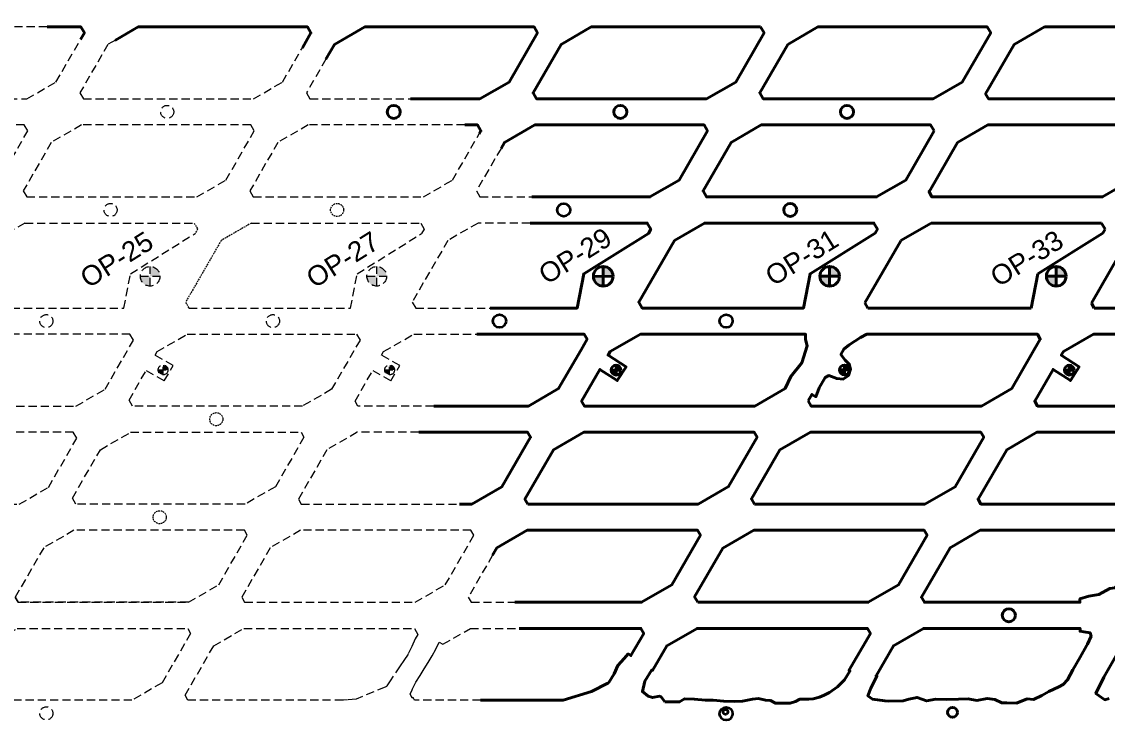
# Model space of a CAD drawing. Header units: millimetres. Extents: x -28 to 1943, y -5245 to 2752.
# Drawn here: x 1274.8 to 1440.7, y 287.7 to 394.5 of the extents above; entities that cross this region are included whole.
import ezdxf

# ---------------------------------------------------------------- set-up
doc = ezdxf.new("R2010")
doc.units = ezdxf.units.MM
doc.linetypes.add('RAYITAS', pattern=[0.375, 0.25, -0.125])
doc.styles.add('DG-T1-473 TO 560$0$Standard', font='arial.ttf')

msp = doc.modelspace()

# ---------------------------------------------------------------- hatches: boundary and pattern name
at = {"linetype": 'RAYITAS', "lineweight": 13, "ltscale": 5}
h = msp.add_hatch(color=251, dxfattribs=at)
h.paths.add_polyline_path([(1295.902, 355.602, 0.4142136), (1294.402, 357.102), (1294.402, 355.602)])
h.paths.add_polyline_path([(1294.402, 355.602), (1292.902, 355.602, 0.4142136), (1294.402, 354.102)])
h = msp.add_hatch(color=251, dxfattribs=at)
h.paths.add_polyline_path([(1330.543, 355.602, 0.4142136), (1329.043, 357.102), (1329.043, 355.602)])
h.paths.add_polyline_path([(1329.043, 355.602), (1327.543, 355.602, 0.4142136), (1329.043, 354.102)])
at = {"linetype": 'Continuous', "lineweight": 40}
h = msp.add_hatch(color=7, dxfattribs=at)
h.paths.add_polyline_path([(1365.173, 355.602, 0.4142136), (1363.673, 357.102), (1363.673, 355.602)])
h.paths.add_polyline_path([(1363.673, 355.602), (1362.173, 355.602, 0.4142136), (1363.673, 354.102)])
h = msp.add_hatch(color=7, dxfattribs=at)
h.paths.add_polyline_path([(1399.791, 355.601, 0.4142136), (1398.291, 357.101), (1398.291, 355.601)])
h.paths.add_polyline_path([(1398.291, 355.601), (1396.791, 355.601, 0.4142136), (1398.291, 354.101)])
h = msp.add_hatch(color=7, dxfattribs=at)
h.paths.add_polyline_path([(1434.432, 355.601, 0.4142136), (1432.932, 357.101), (1432.932, 355.601)])
h.paths.add_polyline_path([(1432.932, 355.601), (1431.432, 355.601, 0.4142136), (1432.932, 354.101)])
at = {"linetype": 'RAYITAS', "lineweight": 13, "ltscale": 5}
h = msp.add_hatch(color=251, dxfattribs=at)
h.paths.add_polyline_path([(1297.126, 341.279, 0.4142136), (1296.376, 342.029), (1296.376, 341.279)])
h.paths.add_polyline_path([(1295.626, 341.279, 0.4142136), (1296.376, 340.529), (1296.376, 341.279)])
h = msp.add_hatch(color=251, dxfattribs=at)
h.paths.add_polyline_path([(1331.767, 341.279, 0.4142136), (1331.017, 342.029), (1331.017, 341.279)])
h.paths.add_polyline_path([(1330.267, 341.279, 0.4142136), (1331.017, 340.529), (1331.017, 341.279)])
at = {"lineweight": 40}
h = msp.add_hatch(color=7, dxfattribs=at)
h.paths.add_polyline_path([(1366.389, 341.248, 0.4142136), (1365.639, 341.998), (1365.639, 341.248)])
h.paths.add_polyline_path([(1364.889, 341.248, 0.4142136), (1365.639, 340.498), (1365.639, 341.248)])
h = msp.add_hatch(color=7, dxfattribs=at)
h.paths.add_polyline_path([(1401.303, 341.277, 0.4142136), (1400.553, 342.027), (1400.553, 341.277)])
h.paths.add_polyline_path([(1399.803, 341.277, 0.4142136), (1400.553, 340.527), (1400.553, 341.277)])
h = msp.add_hatch(color=7, dxfattribs=at)
h.paths.add_polyline_path([(1435.671, 341.248, 0.4142136), (1434.921, 341.998), (1434.921, 341.248)])
h.paths.add_polyline_path([(1434.171, 341.248, 0.4142136), (1434.921, 340.498), (1434.921, 341.248)])

# ---------------------------------------------------------------- linework, layer by layer
at = {"color": 7, "linetype": 'Continuous', "lineweight": 40}
for p, q in [((1413.579, 368.664), (1413.527, 368.574)), ((1413.579, 368.664), (1413.527, 368.574)), ((1413.812, 363.748), (1409.191, 361.08)), ((1413.812, 363.748), (1409.191, 361.08)), ((1413.812, 363.748), (1439.872, 363.748)), ((1413.812, 363.748), (1439.872, 363.748)), ((1439.872, 363.748), (1440.406, 362.824)), ((1439.872, 363.748), (1440.406, 362.824)), ((1430.124, 355.997), (1440.045, 362.199)), ((1430.124, 355.997), (1440.045, 362.199)), ((1440.406, 362.824), (1440.045, 362.199)), ((1440.406, 362.824), (1440.045, 362.199)), ((1409.167, 361.038), (1403.66, 351.522)), ((1409.167, 361.038), (1403.66, 351.522)), ((1443.832, 361.08), (1438.307, 351.511)), ((1443.832, 361.08), (1438.307, 351.511)), ((1363.673, 354.102), (1363.673, 357.102)), ((1363.673, 354.102), (1363.673, 357.102)), ((1398.291, 354.101), (1398.291, 357.101)), ((1398.291, 354.101), (1398.291, 357.101)), ((1432.932, 354.101), (1432.932, 357.101)), ((1432.932, 354.101), (1432.932, 357.101)), ((1396.791, 355.601), (1399.791, 355.601)), ((1396.791, 355.601), (1399.791, 355.601)), ((1429.104, 350.748), (1430.124, 355.997)), ((1429.104, 350.748), (1430.124, 355.997)), ((1431.432, 355.601), (1434.432, 355.601)), ((1431.432, 355.601), (1434.432, 355.601)), ((1404.107, 350.748), (1403.66, 351.522)), ((1404.107, 350.748), (1403.66, 351.522)), ((1429.104, 350.748), (1404.107, 350.748)), ((1429.104, 350.748), (1404.107, 350.748)), ((1438.748, 350.748), (1438.307, 351.511)), ((1438.748, 350.748), (1438.307, 351.511)), ((1438.748, 350.748), (1463.599, 350.748)), ((1438.748, 350.748), (1463.599, 350.748))]:
    msp.add_line(p, q, dxfattribs=at)
at = {"color": 7, "linetype": 'RAYITAS', "lineweight": 13, "ltscale": 5}
for p, q in [((1275.248, 363.748), (1270.627, 361.08)), ((1275.248, 363.748), (1270.627, 361.08)), ((1275.248, 363.748), (1301.132, 363.748)), ((1275.248, 363.748), (1301.132, 363.748)), ((1309.889, 363.748), (1335.773, 363.748)), ((1309.889, 363.748), (1335.773, 363.748)), ((1335.773, 363.748), (1336.302, 362.832)), ((1335.773, 363.748), (1336.302, 362.832)), ((1291.418, 355.998), (1301.271, 362.157)), ((1291.418, 355.998), (1301.271, 362.157)), ((1326.059, 355.998), (1335.912, 362.157)), ((1326.059, 355.998), (1335.912, 362.157)), ((1336.301, 362.832), (1335.912, 362.157)), ((1336.301, 362.832), (1335.912, 362.157)), ((1294.402, 354.102), (1294.402, 357.102)), ((1294.402, 354.102), (1294.402, 357.102)), ((1329.043, 354.102), (1329.043, 357.102)), ((1329.043, 354.102), (1329.043, 357.102)), ((1290.397, 350.748), (1291.418, 355.998)), ((1290.397, 350.748), (1291.418, 355.998)), ((1292.902, 355.602), (1295.902, 355.602)), ((1292.902, 355.602), (1295.902, 355.602)), ((1325.038, 350.748), (1326.059, 355.998)), ((1325.038, 350.748), (1326.059, 355.998)), ((1327.543, 355.602), (1330.543, 355.602)), ((1327.543, 355.602), (1330.543, 355.602)), ((1265.719, 350.748), (1290.397, 350.748)), ((1265.719, 350.748), (1290.397, 350.748)), ((1300.36, 350.748), (1325.038, 350.748)), ((1300.36, 350.748), (1325.038, 350.748)), ((1296.376, 340.529), (1296.376, 342.029)), ((1296.376, 340.529), (1296.376, 342.029)), ((1331.017, 340.529), (1331.017, 342.029)), ((1331.017, 340.529), (1331.017, 342.029)), ((1295.626, 341.279), (1297.126, 341.279)), ((1295.626, 341.279), (1297.126, 341.279)), ((1330.267, 341.279), (1331.767, 341.279)), ((1330.267, 341.279), (1331.767, 341.279))]:
    msp.add_line(p, q, dxfattribs=at)
at = {"color": 7, "linetype": 'RAYITAS', "lineweight": 13}
for p, q in [((1301.132, 363.748), (1301.661, 362.832)), ((1301.132, 363.748), (1301.661, 362.832)), ((1309.889, 363.748), (1305.268, 361.08)), ((1309.889, 363.748), (1305.268, 361.08)), ((1301.66, 362.832), (1301.271, 362.157)), ((1301.66, 362.832), (1301.271, 362.157)), ((1305.268, 361.08), (1299.831, 351.664)), ((1305.268, 361.08), (1299.831, 351.664)), ((1300.36, 350.748), (1299.831, 351.664)), ((1300.36, 350.748), (1299.831, 351.664))]:
    msp.add_line(p, q, dxfattribs=at)
at = {"color": 7, "linetype": 'Continuous', "lineweight": 35}
msp.add_line((1362.173, 355.602), (1365.173, 355.602), dxfattribs=at)
msp.add_line((1362.173, 355.602), (1365.173, 355.602), dxfattribs=at)
at = {"color": 7, "lineweight": 40}
for p, q in [((1365.639, 340.498), (1365.639, 341.998)), ((1365.639, 340.498), (1365.639, 341.998)), ((1400.553, 340.527), (1400.553, 342.027)), ((1400.553, 340.527), (1400.553, 342.027)), ((1434.921, 340.498), (1434.921, 341.998)), ((1434.921, 340.498), (1434.921, 341.998)), ((1364.889, 341.248), (1366.389, 341.248)), ((1364.889, 341.248), (1366.389, 341.248)), ((1399.803, 341.277), (1401.303, 341.277)), ((1399.803, 341.277), (1401.303, 341.277)), ((1434.171, 341.248), (1435.671, 341.248)), ((1434.171, 341.248), (1435.671, 341.248))]:
    msp.add_line(p, q, dxfattribs=at)
at = {"color": 251, "linetype": 'RAYITAS', "lineweight": 13, "ltscale": 5}
for points in [[(1278.641, 393.748), (1260.686, 393.748), (1260.686, 394.545), (1259.331, 394.499), (1259.045, 394.265), (1258.018, 394.125), (1255.122, 392.907), (1254.067, 391.955), (1251.94, 389.725), (1251.133, 389.116), (1249.902, 387.149), (1247.766, 382.973), (1247.849, 382.838), (1250.342, 383.28), (1250.342, 382.748), (1275.549, 382.748), (1280.003, 385.319), (1283.745, 391.802)], [(1278.641, 393.748), (1260.686, 393.748), (1260.686, 394.545), (1259.331, 394.499), (1259.045, 394.265), (1258.018, 394.125), (1255.122, 392.907), (1254.067, 391.955), (1251.94, 389.725), (1251.133, 389.116), (1249.902, 387.149), (1247.766, 382.973), (1247.849, 382.838), (1250.342, 383.28), (1250.342, 382.748), (1275.549, 382.748), (1280.003, 385.319), (1283.745, 391.802)], [(1289.087, 391.738), (1287.947, 391.08), (1283.666, 383.664), (1284.195, 382.748), (1310.19, 382.748), (1314.644, 385.319), (1317.676, 390.571)], [(1289.087, 391.738), (1287.947, 391.08), (1283.666, 383.664), (1284.195, 382.748), (1310.19, 382.748), (1314.644, 385.319), (1317.676, 390.571)], [(1321.275, 388.805), (1318.307, 383.664), (1318.836, 382.748), (1334.228, 382.748)], [(1321.275, 388.805), (1318.307, 383.664), (1318.836, 382.748), (1334.228, 382.748)], [(1342.492, 378.748), (1318.55, 378.748), (1313.928, 376.08), (1309.646, 368.664), (1310.175, 367.748), (1336.171, 367.748), (1340.624, 370.319), (1344.703, 377.384)], [(1342.492, 378.748), (1318.55, 378.748), (1313.928, 376.08), (1309.646, 368.664), (1310.175, 367.748), (1336.171, 367.748), (1340.624, 370.319), (1344.703, 377.384)], [(1348.044, 375.171), (1344.287, 368.664), (1344.816, 367.748), (1352.752, 367.748)], [(1348.044, 375.171), (1344.287, 368.664), (1344.816, 367.748), (1352.752, 367.748)], [(1352.501, 363.748), (1344.53, 363.748), (1339.909, 361.08), (1334.472, 351.664), (1335.001, 350.748), (1346.395, 350.748)], [(1352.501, 363.748), (1344.53, 363.748), (1339.909, 361.08), (1334.472, 351.664), (1335.001, 350.748), (1346.395, 350.748)], [(1287.508, 338.319), (1291.846, 345.832), (1291.317, 346.748), (1265.433, 346.748), (1260.812, 344.08), (1260.505, 343.548), (1263.328, 341.917), (1261.876, 339.638), (1259.155, 341.21), (1256.53, 336.664), (1257.059, 335.748), (1283.054, 335.748), (1287.508, 338.319)], [(1287.508, 338.319), (1291.846, 345.832), (1291.317, 346.748), (1265.433, 346.748), (1260.812, 344.08), (1260.505, 343.548), (1263.328, 341.917), (1261.876, 339.638), (1259.155, 341.21), (1256.53, 336.664), (1257.059, 335.748), (1283.054, 335.748), (1287.508, 338.319)], [(1291.171, 336.664), (1293.796, 341.21), (1296.567, 339.609), (1297.917, 341.948), (1295.146, 343.548), (1295.453, 344.08), (1300.074, 346.748), (1325.958, 346.748), (1326.487, 345.832), (1322.149, 338.319), (1317.695, 335.748), (1291.7, 335.748), (1291.171, 336.664)], [(1291.171, 336.664), (1293.796, 341.21), (1296.567, 339.609), (1297.917, 341.948), (1295.146, 343.548), (1295.453, 344.08), (1300.074, 346.748), (1325.958, 346.748), (1326.487, 345.832), (1322.149, 338.319), (1317.695, 335.748), (1291.7, 335.748), (1291.171, 336.664)], [(1337.754, 335.748), (1326.165, 335.748), (1325.724, 336.511), (1328.437, 341.21), (1331.208, 339.609), (1332.558, 341.948), (1329.787, 343.548), (1330.094, 344.08), (1334.715, 346.748), (1344.347, 346.748)], [(1337.754, 335.748), (1326.165, 335.748), (1325.724, 336.511), (1328.437, 341.21), (1331.208, 339.609), (1332.558, 341.948), (1329.787, 343.548), (1330.094, 344.08), (1334.715, 346.748), (1344.347, 346.748)], [(1286.792, 329.08), (1291.414, 331.748), (1317.474, 331.748), (1317.915, 330.985), (1313.545, 323.416), (1308.923, 320.748), (1283.04, 320.748), (1282.511, 321.664), (1286.792, 329.08)], [(1286.792, 329.08), (1291.414, 331.748), (1317.474, 331.748), (1317.915, 330.985), (1313.545, 323.416), (1308.923, 320.748), (1283.04, 320.748), (1282.511, 321.664), (1286.792, 329.08)], [(1335.456, 331.748), (1326.055, 331.748), (1321.433, 329.08), (1317.064, 321.511), (1317.504, 320.748), (1341.703, 320.748)], [(1335.456, 331.748), (1326.055, 331.748), (1321.433, 329.08), (1317.064, 321.511), (1317.504, 320.748), (1341.703, 320.748)], [(1300.263, 305.748), (1274.203, 305.748), (1273.762, 306.511), (1274.203, 305.748), (1300.263, 305.748), (1304.885, 308.416), (1309.254, 315.985), (1308.814, 316.748), (1282.754, 316.748), (1278.132, 314.08), (1273.762, 306.511)], [(1300.263, 305.748), (1274.203, 305.748), (1273.762, 306.511), (1274.203, 305.748), (1300.263, 305.748), (1304.885, 308.416), (1309.254, 315.985), (1308.814, 316.748), (1282.754, 316.748), (1278.132, 314.08), (1273.762, 306.511)], [(1346.748, 312.926), (1343.044, 306.511), (1343.485, 305.748), (1350.149, 305.748)], [(1346.748, 312.926), (1343.044, 306.511), (1343.485, 305.748), (1350.149, 305.748)], [(1296.224, 293.416), (1291.603, 290.748), (1265.543, 290.748), (1265.102, 291.511), (1269.472, 299.08), (1274.094, 301.748), (1300.153, 301.748), (1300.594, 300.985), (1296.224, 293.416)], [(1296.224, 293.416), (1291.603, 290.748), (1265.543, 290.748), (1265.102, 291.511), (1269.472, 299.08), (1274.094, 301.748), (1300.153, 301.748), (1300.594, 300.985), (1296.224, 293.416)], [(1344.915, 290.748), (1334.825, 290.748), (1334.59, 291.155), (1334.45, 291.075), (1334.179, 291.739), (1334.405, 292.2), (1334.488, 292.485), (1335.045, 293.528), (1335.66, 294.554), (1336.287, 295.559), (1336.887, 296.537), (1337.513, 297.549), (1338.057, 298.578), (1338.612, 299.641), (1339.169, 299.319), (1343.376, 301.748), (1350.822, 301.748)], [(1344.915, 290.748), (1334.825, 290.748), (1334.59, 291.155), (1334.45, 291.075), (1334.179, 291.739), (1334.405, 292.2), (1334.488, 292.485), (1335.045, 293.528), (1335.66, 294.554), (1336.287, 295.559), (1336.887, 296.537), (1337.513, 297.549), (1338.057, 298.578), (1338.612, 299.641), (1339.169, 299.319), (1343.376, 301.748), (1350.822, 301.748)]]:
    msp.add_lwpolyline(points, dxfattribs=at)
at = {"lineweight": 40}
for points in [[(1283.745, 391.802), (1284.34, 392.832), (1283.811, 393.748), (1278.641, 393.748)], [(1283.745, 391.802), (1284.34, 392.832), (1283.811, 393.748), (1278.641, 393.748)], [(1350.822, 301.748), (1369.435, 301.748), (1369.876, 300.985), (1367.917, 297.592), (1367.49, 297.839), (1366.85, 297.14), (1365.916, 296.093), (1365.326, 294.808), (1364.504, 293.493), (1364.385, 293.345), (1361.885, 292.094), (1357.547, 290.75), (1357.539, 290.748), (1344.915, 290.748)], [(1350.822, 301.748), (1369.435, 301.748), (1369.876, 300.985), (1367.917, 297.592), (1367.49, 297.839), (1366.85, 297.14), (1365.916, 296.093), (1365.326, 294.808), (1364.504, 293.493), (1364.385, 293.345), (1361.885, 292.094), (1357.547, 290.75), (1357.539, 290.748), (1344.915, 290.748)]]:
    msp.add_lwpolyline(points, dxfattribs=at)
at = {"color": 7, "linetype": 'Continuous', "lineweight": 40}
for points in [[(1317.676, 390.571), (1318.981, 392.832), (1318.452, 393.748), (1292.572, 393.75), (1289.087, 391.738), (1289.087, 391.738)], [(1317.676, 390.571), (1318.981, 392.832), (1318.452, 393.748), (1292.572, 393.75), (1289.087, 391.738), (1289.087, 391.738)], [(1334.228, 382.748), (1344.831, 382.748), (1349.285, 385.319), (1353.622, 392.832), (1353.093, 393.748), (1327.21, 393.748), (1322.588, 391.08), (1321.275, 388.805)], [(1334.228, 382.748), (1344.831, 382.748), (1349.285, 385.319), (1353.622, 392.832), (1353.093, 393.748), (1327.21, 393.748), (1322.588, 391.08), (1321.275, 388.805)], [(1344.703, 377.384), (1344.962, 377.832), (1344.433, 378.748), (1342.492, 378.748)], [(1344.703, 377.384), (1344.962, 377.832), (1344.433, 378.748), (1342.492, 378.748)], [(1352.752, 367.748), (1370.821, 367.748), (1375.275, 370.319), (1379.612, 377.832), (1379.084, 378.748), (1353.191, 378.748), (1348.569, 376.08), (1348.044, 375.171)], [(1352.752, 367.748), (1370.821, 367.748), (1375.275, 370.319), (1379.612, 377.832), (1379.084, 378.748), (1353.191, 378.748), (1348.569, 376.08), (1348.044, 375.171)], [(1414.253, 377.832), (1413.725, 378.748), (1387.839, 378.748), (1383.221, 376.082), (1378.938, 368.664), (1379.467, 367.748), (1405.462, 367.748), (1409.916, 370.319), (1414.253, 377.832)], [(1414.253, 377.832), (1413.725, 378.748), (1387.839, 378.748), (1383.221, 376.082), (1378.938, 368.664), (1379.467, 367.748), (1405.462, 367.748), (1409.916, 370.319), (1414.253, 377.832)], [(1417.851, 376.08), (1413.481, 368.511), (1413.922, 367.748), (1439.982, 367.748), (1444.603, 370.416), (1448.973, 377.985), (1448.532, 378.748), (1422.482, 378.748), (1417.861, 376.08)], [(1417.851, 376.08), (1413.481, 368.511), (1413.922, 367.748), (1439.982, 367.748), (1444.603, 370.416), (1448.973, 377.985), (1448.532, 378.748), (1422.482, 378.748), (1417.861, 376.08)], [(1352.501, 363.748), (1370.414, 363.748), (1370.943, 362.832), (1370.574, 362.155), (1360.689, 355.998), (1359.668, 350.748), (1346.395, 350.748)], [(1352.501, 363.748), (1370.414, 363.748), (1370.943, 362.832), (1370.574, 362.155), (1360.689, 355.998), (1359.668, 350.748), (1346.395, 350.748)], [(1374.55, 361.08), (1369.114, 351.664), (1369.642, 350.748), (1394.286, 350.748), (1395.307, 355.997), (1405.228, 362.199), (1405.588, 362.824), (1405.055, 363.748), (1379.171, 363.748), (1374.55, 361.08)], [(1374.55, 361.08), (1369.114, 351.664), (1369.642, 350.748), (1394.286, 350.748), (1395.307, 355.997), (1405.228, 362.199), (1405.588, 362.824), (1405.055, 363.748), (1379.171, 363.748), (1374.55, 361.08)], [(1344.347, 346.748), (1360.775, 346.748), (1361.216, 345.985), (1360.289, 344.379), (1356.846, 338.416), (1352.224, 335.748), (1337.754, 335.748)], [(1344.347, 346.748), (1360.775, 346.748), (1361.216, 345.985), (1360.289, 344.379), (1356.846, 338.416), (1352.224, 335.748), (1337.754, 335.748)], [(1460.769, 338.416), (1456.147, 335.748), (1430.088, 335.748), (1429.647, 336.511), (1432.439, 341.347), (1435.093, 339.656), (1436.436, 341.764), (1433.69, 343.514), (1434.017, 344.08), (1438.638, 346.748), (1462.602, 346.748), (1462.88, 346.549), (1463.311, 344.464), (1462.291, 341.234), (1460.769, 338.416)], [(1460.769, 338.416), (1456.147, 335.748), (1430.088, 335.748), (1429.647, 336.511), (1432.439, 341.347), (1435.093, 339.656), (1436.436, 341.764), (1433.69, 343.514), (1434.017, 344.08), (1438.638, 346.748), (1462.602, 346.748), (1462.88, 346.549), (1463.311, 344.464), (1462.291, 341.234), (1460.769, 338.416)], [(1341.703, 320.748), (1343.564, 320.748), (1348.186, 323.416), (1352.556, 330.985), (1352.115, 331.748), (1335.456, 331.748)], [(1341.703, 320.748), (1343.564, 320.748), (1348.186, 323.416), (1352.556, 330.985), (1352.115, 331.748), (1335.456, 331.748)], [(1352.145, 320.748), (1378.205, 320.748), (1382.841, 323.425), (1387.201, 330.976), (1386.756, 331.748), (1360.696, 331.748), (1356.074, 329.08), (1351.705, 321.511), (1352.145, 320.748)], [(1352.145, 320.748), (1378.205, 320.748), (1382.841, 323.425), (1387.201, 330.976), (1386.756, 331.748), (1360.696, 331.748), (1356.074, 329.08), (1351.705, 321.511), (1352.145, 320.748)], [(1350.149, 305.748), (1369.545, 305.748), (1374.167, 308.416), (1378.536, 315.985), (1378.096, 316.748), (1352.036, 316.748), (1347.414, 314.08), (1346.748, 312.926)], [(1350.149, 305.748), (1369.545, 305.748), (1374.167, 308.416), (1378.536, 315.985), (1378.096, 316.748), (1352.036, 316.748), (1347.414, 314.08), (1346.748, 312.926)], [(1440.999, 291.009), (1440.375, 290.831), (1439.01, 291.779), (1440.218, 294.29), (1442.241, 297.836)], [(1440.999, 291.009), (1440.375, 290.831), (1439.01, 291.779), (1440.218, 294.29), (1442.241, 297.836)]]:
    msp.add_lwpolyline(points, dxfattribs=at)
for points in [[(1387.742, 393.748), (1361.851, 393.748), (1357.229, 391.08), (1352.948, 383.664), (1353.477, 382.748), (1379.479, 382.748), (1383.932, 385.319), (1388.27, 392.833)], [(1387.742, 393.748), (1361.851, 393.748), (1357.229, 391.08), (1352.948, 383.664), (1353.477, 382.748), (1379.479, 382.748), (1383.932, 385.319), (1388.27, 392.833)], [(1391.875, 391.078), (1387.597, 383.667), (1388.127, 382.748), (1414.123, 382.748), (1418.574, 385.318), (1422.912, 392.832), (1422.383, 393.748), (1396.5, 393.748)], [(1391.875, 391.078), (1387.597, 383.667), (1388.127, 382.748), (1414.123, 382.748), (1418.574, 385.318), (1422.912, 392.832), (1422.383, 393.748), (1396.5, 393.748)], [(1431.141, 393.748), (1426.511, 391.08), (1422.141, 383.511), (1422.582, 382.748), (1448.642, 382.748), (1453.264, 385.416), (1457.633, 392.985), (1457.193, 393.748)], [(1431.141, 393.748), (1426.511, 391.08), (1422.141, 383.511), (1422.582, 382.748), (1448.642, 382.748), (1453.264, 385.416), (1457.633, 392.985), (1457.193, 393.748)], [(1394.6, 345.954), (1394.6, 346.748), (1369.356, 346.748), (1364.729, 344.077), (1364.408, 343.514), (1367.154, 341.764), (1365.811, 339.656), (1363.157, 341.347), (1360.365, 336.511), (1360.806, 335.748), (1386.865, 335.748), (1391.485, 338.415), (1392.379, 340.274), (1394.028, 342.381), (1394.875, 344.953)], [(1394.6, 345.954), (1394.6, 346.748), (1369.356, 346.748), (1364.729, 344.077), (1364.408, 343.514), (1367.154, 341.764), (1365.811, 339.656), (1363.157, 341.347), (1360.365, 336.511), (1360.806, 335.748), (1386.865, 335.748), (1391.485, 338.415), (1392.379, 340.274), (1394.028, 342.381), (1394.875, 344.953)], [(1386.786, 320.748), (1412.846, 320.748), (1417.468, 323.416), (1421.838, 330.985), (1421.397, 331.748), (1395.337, 331.748), (1390.654, 329.044), (1386.321, 321.555)], [(1386.786, 320.748), (1412.846, 320.748), (1417.468, 323.416), (1421.838, 330.985), (1421.397, 331.748), (1395.337, 331.748), (1390.654, 329.044), (1386.321, 321.555)], [(1452.109, 323.416), (1456.479, 330.985), (1456.038, 331.748), (1429.978, 331.748), (1425.356, 329.08), (1420.982, 321.519), (1421.427, 320.748), (1447.487, 320.748)], [(1452.109, 323.416), (1456.479, 330.985), (1456.038, 331.748), (1429.978, 331.748), (1425.356, 329.08), (1420.982, 321.519), (1421.427, 320.748), (1447.487, 320.748)], [(1378.126, 305.748), (1377.651, 306.571), (1381.966, 314.028), (1386.677, 316.748), (1412.737, 316.748), (1413.177, 315.985), (1408.808, 308.416), (1404.186, 305.748)], [(1378.126, 305.748), (1377.651, 306.571), (1381.966, 314.028), (1386.677, 316.748), (1412.737, 316.748), (1413.177, 315.985), (1408.808, 308.416), (1404.186, 305.748)], [(1447.378, 316.748), (1421.318, 316.748), (1416.696, 314.08), (1412.326, 306.511), (1412.767, 305.748), (1436.545, 305.748), (1436.545, 306.244), (1437.9, 306.671), (1439.462, 306.915), (1441.151, 307.866), (1441.877, 307.952), (1442.865, 308.978), (1444.046, 310.196), (1445.637, 312.207), (1447.818, 315.985)], [(1447.378, 316.748), (1421.318, 316.748), (1416.696, 314.08), (1412.326, 306.511), (1412.767, 305.748), (1436.545, 305.748), (1436.545, 306.244), (1437.9, 306.671), (1439.462, 306.915), (1441.151, 307.866), (1441.877, 307.952), (1442.865, 308.978), (1444.046, 310.196), (1445.637, 312.207), (1447.818, 315.985)], [(1430.715, 291.479), (1429.476, 290.847), (1428.462, 290.954), (1426.842, 290.315), (1425.354, 290.342), (1424.59, 290.345), (1423.563, 290.876), (1422.367, 291.033), (1420.775, 290.741), (1419.443, 290.996), (1417.992, 290.916), (1416.139, 290.871), (1414.531, 290.932), (1413.112, 290.647), (1411.655, 291.192), (1410.41, 290.919), (1409.517, 290.665), (1407.258, 290.636), (1406.721, 290.679), (1404.824, 290.936), (1404.128, 291.422), (1404.569, 292.589), (1405.505, 294.454), (1405.4, 294.514), (1408.036, 299.08), (1412.658, 301.748), (1436.573, 301.748), (1436.573, 301.301), (1437.156, 301.237), (1438.111, 301.075), (1438.255, 300.574), (1437.721, 299.348), (1437.582, 299.096), (1436.57, 297.367), (1435.454, 295.43), (1434.638, 293.875), (1434.637, 293.868), (1433.992, 293.141), (1433.325, 292.809), (1431.814, 292.087)], [(1430.715, 291.479), (1429.476, 290.847), (1428.462, 290.954), (1426.842, 290.315), (1425.354, 290.342), (1424.59, 290.345), (1423.563, 290.876), (1422.367, 291.033), (1420.775, 290.741), (1419.443, 290.996), (1417.992, 290.916), (1416.139, 290.871), (1414.531, 290.932), (1413.112, 290.647), (1411.655, 291.192), (1410.41, 290.919), (1409.517, 290.665), (1407.258, 290.636), (1406.721, 290.679), (1404.824, 290.936), (1404.128, 291.422), (1404.569, 292.589), (1405.505, 294.454), (1405.4, 294.514), (1408.036, 299.08), (1412.658, 301.748), (1436.573, 301.748), (1436.573, 301.301), (1437.156, 301.237), (1438.111, 301.075), (1438.255, 300.574), (1437.721, 299.348), (1437.582, 299.096), (1436.57, 297.367), (1435.454, 295.43), (1434.638, 293.875), (1434.637, 293.868), (1433.992, 293.141), (1433.325, 292.809), (1431.814, 292.087)]]:
    msp.add_lwpolyline(points, close=True, dxfattribs=at)
at = {"color": 251, "linetype": 'RAYITAS', "lineweight": 13, "ltscale": 5}
for points in [[(1250.163, 379.534), (1249.139, 379.719), (1247.73, 379.015), (1244.972, 377.633), (1243.841, 377.166), (1242.937, 375.758), (1239.436, 370.212), (1237.675, 367.391), (1237.256, 366.417), (1237.302, 366.315), (1238.595, 366.614), (1240.149, 367.748), (1266.889, 367.748), (1271.342, 370.319), (1275.68, 377.832), (1275.151, 378.748), (1250.163, 378.748)], [(1250.163, 379.534), (1249.139, 379.719), (1247.73, 379.015), (1244.972, 377.633), (1243.841, 377.166), (1242.937, 375.758), (1239.436, 370.212), (1237.675, 367.391), (1237.256, 366.417), (1237.302, 366.315), (1238.595, 366.614), (1240.149, 367.748), (1266.889, 367.748), (1271.342, 370.319), (1275.68, 377.832), (1275.151, 378.748), (1250.163, 378.748)], [(1310.321, 377.832), (1309.792, 378.748), (1283.909, 378.748), (1279.287, 376.08), (1275.005, 368.664), (1275.534, 367.748), (1301.53, 367.748), (1305.983, 370.319)], [(1310.321, 377.832), (1309.792, 378.748), (1283.909, 378.748), (1279.287, 376.08), (1275.005, 368.664), (1275.534, 367.748), (1301.53, 367.748), (1305.983, 370.319)], [(1282.656, 331.748), (1256.773, 331.748), (1252.151, 329.08), (1247.87, 321.664), (1248.399, 320.748), (1274.394, 320.748), (1278.848, 323.319), (1283.185, 330.832)], [(1282.656, 331.748), (1256.773, 331.748), (1252.151, 329.08), (1247.87, 321.664), (1248.399, 320.748), (1274.394, 320.748), (1278.848, 323.319), (1283.185, 330.832)], [(1317.395, 316.748), (1317.395, 316.748), (1312.773, 314.08), (1308.403, 306.511), (1308.844, 305.748), (1334.904, 305.748), (1339.526, 308.416), (1343.895, 315.985), (1343.895, 315.985), (1343.455, 316.748)], [(1317.395, 316.748), (1317.395, 316.748), (1312.773, 314.08), (1308.403, 306.511), (1308.844, 305.748), (1334.904, 305.748), (1339.526, 308.416), (1343.895, 315.985), (1343.895, 315.985), (1343.455, 316.748)], [(1323.874, 290.748), (1300.184, 290.748), (1299.743, 291.511), (1304.113, 299.08), (1308.735, 301.748), (1334.794, 301.748), (1335.325, 300.829), (1334.924, 300.126), (1334.424, 298.994), (1333.829, 297.814), (1333.164, 296.856), (1332.637, 296.002), (1331.089, 293.743), (1330.607, 292.973), (1330.555, 292.864), (1330.333, 292.782), (1325.904, 290.935), (1324.562, 290.822), (1323.951, 290.751)], [(1323.874, 290.748), (1300.184, 290.748), (1299.743, 291.511), (1304.113, 299.08), (1308.735, 301.748), (1334.794, 301.748), (1335.325, 300.829), (1334.924, 300.126), (1334.424, 298.994), (1333.829, 297.814), (1333.164, 296.856), (1332.637, 296.002), (1331.089, 293.743), (1330.607, 292.973), (1330.555, 292.864), (1330.333, 292.782), (1325.904, 290.935), (1324.562, 290.822), (1323.951, 290.751)]]:
    msp.add_lwpolyline(points, close=True, dxfattribs=at)
at = {"lineweight": 40}
for points in [[(1394.99, 336.538), (1395.447, 335.748), (1421.506, 335.748), (1426.128, 338.416), (1430.498, 345.985), (1430.057, 346.748), (1403.997, 346.748), (1402.984, 346.258), (1401.256, 345.142), (1400.476, 344.437), (1400.005, 343.627), (1400.641, 342.76), (1401.282, 342.186), (1401.49, 341.422), (1401.148, 340.424), (1400.379, 339.89), (1399.367, 339.962), (1398.178, 340.412), (1397.609, 340.144), (1396.695, 338.543), (1396.189, 337.184), (1395.571, 337.542)], [(1394.99, 336.538), (1395.447, 335.748), (1421.506, 335.748), (1426.128, 338.416), (1430.498, 345.985), (1430.057, 346.748), (1403.997, 346.748), (1402.984, 346.258), (1401.256, 345.142), (1400.476, 344.437), (1400.005, 343.627), (1400.641, 342.76), (1401.282, 342.186), (1401.49, 341.422), (1401.148, 340.424), (1400.379, 339.89), (1399.367, 339.962), (1398.178, 340.412), (1397.609, 340.144), (1396.695, 338.543), (1396.189, 337.184), (1395.571, 337.542)], [(1373.116, 290.505), (1372.523, 291.256), (1372.267, 291.363), (1371.22, 291.151), (1370.545, 291.382), (1369.668, 292.087), (1370.024, 293.672), (1371.111, 295.389), (1371.226, 295.323), (1373.395, 299.08), (1378.017, 301.748), (1404.076, 301.748), (1404.517, 300.985), (1401.232, 295.295), (1401.388, 295.206), (1400.572, 293.892), (1399.51, 292.798), (1398.251, 291.925), (1397.427, 291.514), (1396.757, 291.252), (1395.761, 290.982), (1395.087, 290.932), (1393.749, 290.919), (1393.09, 290.561), (1392.228, 290.301), (1390.724, 290.299), (1389.986, 290.301), (1389.225, 290.692), (1388.474, 290.772), (1387.417, 291.002), (1386.509, 290.903), (1384.981, 290.601), (1383.707, 290.545), (1382.097, 290.595), (1380.459, 290.785), (1379.301, 290.763), (1377.586, 290.935), (1376.115, 290.978), (1375.311, 290.504)], [(1373.116, 290.505), (1372.523, 291.256), (1372.267, 291.363), (1371.22, 291.151), (1370.545, 291.382), (1369.668, 292.087), (1370.024, 293.672), (1371.111, 295.389), (1371.226, 295.323), (1373.395, 299.08), (1378.017, 301.748), (1404.076, 301.748), (1404.517, 300.985), (1401.232, 295.295), (1401.388, 295.206), (1400.572, 293.892), (1399.51, 292.798), (1398.251, 291.925), (1397.427, 291.514), (1396.757, 291.252), (1395.761, 290.982), (1395.087, 290.932), (1393.749, 290.919), (1393.09, 290.561), (1392.228, 290.301), (1390.724, 290.299), (1389.986, 290.301), (1389.225, 290.692), (1388.474, 290.772), (1387.417, 291.002), (1386.509, 290.903), (1384.981, 290.601), (1383.707, 290.545), (1382.097, 290.595), (1380.459, 290.785), (1379.301, 290.763), (1377.586, 290.935), (1376.115, 290.978), (1375.311, 290.504)]]:
    msp.add_lwpolyline(points, close=True, dxfattribs=at)
at = {"color": 251, "linetype": 'RAYITAS', "lineweight": 13, "ltscale": 5}
for centre, radius in [((1297.008, 380.748), 1), ((1288.348, 365.748), 1), ((1294.402, 355.602), 1.5), ((1329.043, 355.602), 1.5), ((1278.533, 348.748), 1), ((1313.174, 348.748), 1), ((1296.376, 341.279), 0.75), ((1331.017, 341.279), 0.75), ((1278.533, 288.748), 1), ((1278.533, 288.748), 1), ((1278.533, 288.748), 1)]:
    msp.add_circle(centre, radius, dxfattribs=at)
at = {"color": 7, "lineweight": 40}
for centre, radius in [((1331.649, 380.748), 1), ((1366.29, 380.748), 1), ((1400.941, 380.748), 1), ((1392.271, 365.748), 1), ((1363.673, 355.602), 1.5), ((1398.291, 355.601), 1.5), ((1432.932, 355.601), 1.5), ((1365.639, 341.248), 0.75), ((1434.921, 341.248), 0.75), ((1434.922, 341.248), 0.75)]:
    msp.add_circle(centre, radius, dxfattribs=at)
at = {"color": 252, "linetype": 'RAYITAS', "lineweight": 13}
for centre in [(1322.989, 365.748), (1304.514, 333.748), (1295.853, 318.748)]:
    msp.add_circle(centre, 1, dxfattribs=at)
at = {"color": 7, "lineweight": 35}
for centre in [(1357.63, 365.748), (1347.815, 348.748), (1382.456, 348.748), (1382.456, 288.689)]:
    msp.add_circle(centre, 1, dxfattribs=at)
at = {"lineweight": 40}
for centre, radius in [((1400.553, 341.277), 0.75), ((1425.688, 303.748), 1), ((1417.073, 288.907), 0.75)]:
    msp.add_circle(centre, radius, dxfattribs=at)
at = {"lineweight": 35}
msp.add_circle((1382.361, 288.969), 0.375, dxfattribs=at)

# ---------------------------------------------------------------- texts
at = {"color": 251, "linetype": 'Continuous', "style": 'DG-T1-473 TO 560$0$Standard'}
for s, p in [('OP-25', (1284.931, 353.694)), ('OP-27', (1319.491, 353.68))]:
    msp.add_text(s, height=3, rotation=32, dxfattribs=at).set_placement(p)
at = {"linetype": 'Continuous', "style": 'DG-T1-473 TO 560$0$Standard'}
for s, p in [('OP-29', (1355.022, 354.253)), ('OP-31', (1389.672, 354.006)), ('OP-33', (1424.073, 353.868))]:
    msp.add_text(s, height=3, rotation=32, dxfattribs=at).set_placement(p)

doc.saveas('drawing.dxf')
